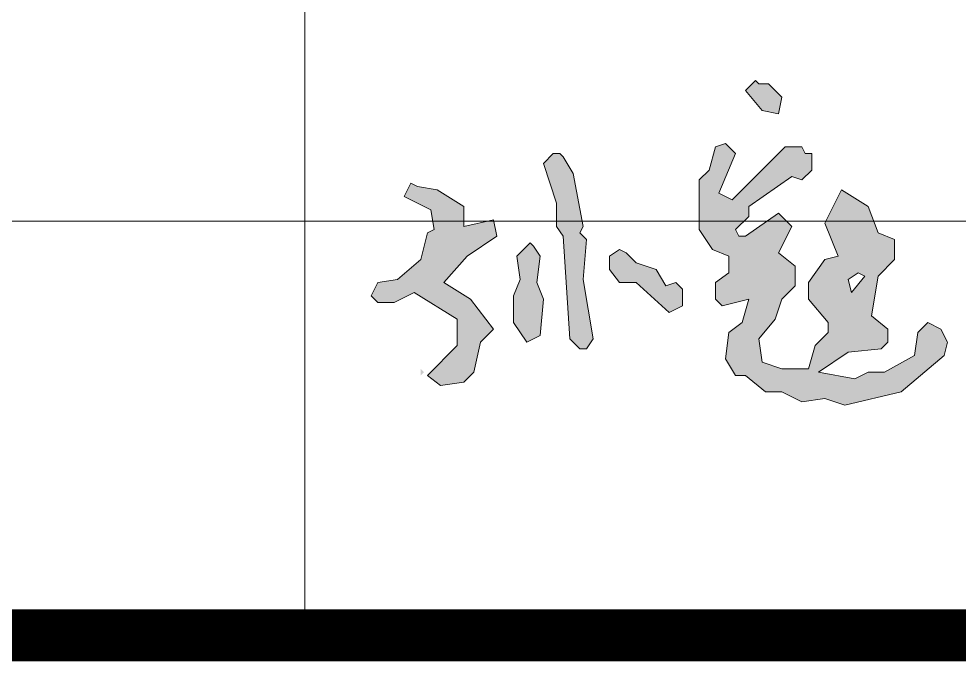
# Model space of a CAD drawing. Header units: millimetres. Extents: x 1442233 to 1526333, y -21810 to 275190.
# Drawn here: x 1507280 to 1509097, y 97940 to 99181 of the extents above; entities that cross this region are included whole.
import ezdxf

# ---------------------------------------------------------------- set-up
doc = ezdxf.new("R2010")
doc.units = ezdxf.units.MM
doc.header["$LTSCALE"] = 1500
doc.layers.add('1', color=7, linetype='Continuous')
doc.layers.add('PUB_TITLE', color=4, linetype='Continuous')
doc.layers.add('PUB_TEXT', color=7, linetype='Continuous', lineweight=15)

# ---------------------------------------------------------------- blocks, each defined once
blk = doc.blocks.new('1234')
at = {"layer": 'PUB_TEXT'}
for points in [[(1891710.1, 781458.9), (1891703.7, 781465.3), (1891684.5, 781446.1), (1891716.5, 781407.7), (1891748.5, 781401.3), (1891754.9, 781433.3), (1891729.3, 781458.9)], [(1891332.5, 781318.1), (1891326.1, 781324.5), (1891313.3, 781324.5), (1891294.1, 781305.3), (1891319.7, 781228.5), (1891319.7, 781183.7), (1891332.5, 781164.5), (1891345.3, 780966.1), (1891364.5, 780946.9), (1891377.3, 780946.9), (1891390.1, 780966.1), (1891370.9, 781081.3), (1891377.3, 781158.1), (1891364.5, 781170.9), (1891370.9, 781183.7), (1891351.7, 781286.1)], [(1891274.9, 781145.3), (1891268.5, 781151.7), (1891242.9, 781126.1), (1891249.3, 781081.3), (1891236.5, 781049.3), (1891236.5, 780998.1), (1891262.1, 780959.7), (1891287.7, 780972.5), (1891294.1, 781042.9), (1891281.3, 781074.9), (1891287.7, 781126.1)], [(1891454.1, 781132.5), (1891441.3, 781138.9), (1891422.1, 781126.1), (1891422.1, 781100.5), (1891441.3, 781074.9), (1891473.3, 781074.9), (1891537.3, 781017.3), (1891562.9, 781030.1), (1891562.9, 781062.1), (1891550.1, 781074.9), (1891530.9, 781068.5), (1891511.7, 781100.5), (1891473.3, 781113.3)]]:
    blk.add_hatch(color=256, dxfattribs=at).paths.add_polyline_path(points)
h = blk.add_hatch(color=256, dxfattribs=at)
h.paths.add_polyline_path([(1891902.1, 781094.1), (1891914.9, 781087.7), (1891889.3, 781055.7), (1891882.9, 781081.3)], flags=16)
h.paths.add_polyline_path([(1891652.5, 781337.3), (1891646.1, 781343.7), (1891626.9, 781337.3), (1891614.1, 781292.5), (1891594.9, 781273.3), (1891594.9, 781177.3), (1891620.5, 781138.9), (1891652.5, 781126.1), (1891652.5, 781094.1), (1891626.9, 781074.9), (1891626.9, 781042.9), (1891639.7, 781030.1), (1891690.9, 781042.9), (1891678.1, 780998.1), (1891652.5, 780978.9), (1891646.1, 780927.7), (1891665.3, 780895.7), (1891684.5, 780895.7), (1891722.9, 780863.7), (1891754.9, 780863.7), (1891793.3, 780844.5), (1891838.1, 780850.9), (1891876.5, 780838.1), (1891985.3, 780863.7), (1892068.5, 780934.1), (1892074.9, 780959.7), (1892062.1, 780985.3), (1892036.5, 780998.1), (1892017.3, 780978.9), (1892010.9, 780934.1), (1891953.3, 780902.1), (1891921.3, 780902.1), (1891895.7, 780889.3), (1891825.3, 780902.1), (1891882.9, 780940.5), (1891946.9, 780946.9), (1891959.7, 780959.7), (1891959.7, 780985.3), (1891927.7, 781010.9), (1891940.5, 781087.7), (1891972.5, 781119.7), (1891972.5, 781158.1), (1891940.5, 781170.9), (1891921.3, 781222.1), (1891870.1, 781254.1), (1891838.1, 781190.1), (1891863.7, 781126.1), (1891838.1, 781119.7), (1891806.1, 781074.9), (1891806.1, 781042.9), (1891844.5, 780998.1), (1891844.5, 780978.9), (1891818.9, 780953.3), (1891806.1, 780908.5), (1891754.9, 780908.5), (1891716.5, 780921.3), (1891710.1, 780966.1), (1891742.1, 781004.5), (1891754.9, 781042.9), (1891780.5, 781068.5), (1891780.5, 781106.9), (1891748.5, 781132.5), (1891774.1, 781183.7), (1891748.5, 781209.3), (1891684.5, 781164.5), (1891671.7, 781164.5), (1891665.3, 781177.3), (1891690.9, 781202.9), (1891690.9, 781222.1), (1891774.1, 781279.7), (1891793.3, 781273.3), (1891812.5, 781292.5), (1891812.5, 781324.5), (1891799.7, 781324.5), (1891793.3, 781337.3), (1891761.3, 781337.3), (1891658.9, 781234.9), (1891633.3, 781247.7), (1891665.3, 781324.5)])
h = blk.add_hatch(color=256, dxfattribs=at)
h.paths.add_polyline_path([(1891063.7, 780902.1), (1891057.3, 780908.5), (1891057.3, 780895.7)], flags=16)
h.paths.add_polyline_path([(1891050.9, 781260.5), (1891038.1, 781266.9), (1891025.3, 781241.3), (1891076.5, 781215.7), (1891082.9, 781177.3), (1891070.1, 781170.9), (1891057.3, 781119.7), (1891012.5, 781081.3), (1890974.1, 781074.9), (1890961.3, 781049.3), (1890974.1, 781036.5), (1891006.1, 781036.5), (1891044.5, 781055.7), (1891127.7, 781004.5), (1891127.7, 780953.3), (1891070.1, 780895.7), (1891095.7, 780876.5), (1891140.5, 780882.9), (1891159.7, 780902.1), (1891172.5, 780959.7), (1891198.1, 780985.3), (1891153.3, 781042.9), (1891102.1, 781074.9), (1891146.9, 781126.1), (1891204.5, 781164.5), (1891198.1, 781196.5), (1891140.5, 781183.7), (1891140.5, 781222.1), (1891089.3, 781254.1)])
for p, q in [((1890833.7, 780393.6), (1890833.7, 782793.6)), ((1897833.7, 781193.6), (1887333.7, 781193.6))]:
    blk.add_line(p, q, dxfattribs=at)
at = {"layer": 'PUB_TEXT', "elevation": 80839020.8}
for points in [[(1891710.1, 781458.9), (1891703.7, 781465.3), (1891684.5, 781446.1), (1891716.5, 781407.7), (1891748.5, 781401.3), (1891754.9, 781433.3), (1891729.3, 781458.9), (1891710.1, 781458.9)], [(1891652.5, 781337.3), (1891646.1, 781343.7), (1891626.9, 781337.3), (1891614.1, 781292.5), (1891594.9, 781273.3), (1891594.9, 781177.3), (1891620.5, 781138.9), (1891652.5, 781126.1), (1891652.5, 781094.1), (1891626.9, 781074.9), (1891626.9, 781042.9), (1891639.7, 781030.1), (1891690.9, 781042.9), (1891678.1, 780998.1), (1891652.5, 780978.9), (1891646.1, 780927.7), (1891665.3, 780895.7), (1891684.5, 780895.7), (1891722.9, 780863.7), (1891754.9, 780863.7), (1891793.3, 780844.5), (1891838.1, 780850.9), (1891876.5, 780838.1), (1891985.3, 780863.7), (1892068.5, 780934.1), (1892074.9, 780959.7), (1892062.1, 780985.3), (1892036.5, 780998.1), (1892017.3, 780978.9), (1892010.9, 780934.1), (1891953.3, 780902.1), (1891921.3, 780902.1), (1891895.7, 780889.3), (1891825.3, 780902.1), (1891882.9, 780940.5), (1891946.9, 780946.9), (1891959.7, 780959.7), (1891959.7, 780985.3), (1891927.7, 781010.9), (1891940.5, 781087.7), (1891972.5, 781119.7), (1891972.5, 781158.1), (1891940.5, 781170.9), (1891921.3, 781222.1), (1891870.1, 781254.1), (1891838.1, 781190.1), (1891863.7, 781126.1), (1891838.1, 781119.7), (1891806.1, 781074.9), (1891806.1, 781042.9), (1891844.5, 780998.1), (1891844.5, 780978.9), (1891818.9, 780953.3), (1891806.1, 780908.5), (1891754.9, 780908.5), (1891716.5, 780921.3), (1891710.1, 780966.1), (1891742.1, 781004.5), (1891754.9, 781042.9), (1891780.5, 781068.5), (1891780.5, 781106.9), (1891748.5, 781132.5), (1891774.1, 781183.7), (1891748.5, 781209.3), (1891684.5, 781164.5), (1891671.7, 781164.5), (1891665.3, 781177.3), (1891690.9, 781202.9), (1891690.9, 781222.1), (1891774.1, 781279.7), (1891793.3, 781273.3), (1891812.5, 781292.5), (1891812.5, 781324.5), (1891799.7, 781324.5), (1891793.3, 781337.3), (1891761.3, 781337.3), (1891658.9, 781234.9), (1891633.3, 781247.7), (1891665.3, 781324.5), (1891652.5, 781337.3)], [(1891332.5, 781318.1), (1891326.1, 781324.5), (1891313.3, 781324.5), (1891294.1, 781305.3), (1891319.7, 781228.5), (1891319.7, 781183.7), (1891332.5, 781164.5), (1891345.3, 780966.1), (1891364.5, 780946.9), (1891377.3, 780946.9), (1891390.1, 780966.1), (1891370.9, 781081.3), (1891377.3, 781158.1), (1891364.5, 781170.9), (1891370.9, 781183.7), (1891351.7, 781286.1), (1891332.5, 781318.1)], [(1891050.9, 781260.5), (1891038.1, 781266.9), (1891025.3, 781241.3), (1891076.5, 781215.7), (1891082.9, 781177.3), (1891070.1, 781170.9), (1891057.3, 781119.7), (1891012.5, 781081.3), (1890974.1, 781074.9), (1890961.3, 781049.3), (1890974.1, 781036.5), (1891006.1, 781036.5), (1891044.5, 781055.7), (1891127.7, 781004.5), (1891127.7, 780953.3), (1891070.1, 780895.7), (1891095.7, 780876.5), (1891140.5, 780882.9), (1891159.7, 780902.1), (1891172.5, 780959.7), (1891198.1, 780985.3), (1891153.3, 781042.9), (1891102.1, 781074.9), (1891146.9, 781126.1), (1891204.5, 781164.5), (1891198.1, 781196.5), (1891140.5, 781183.7), (1891140.5, 781222.1), (1891089.3, 781254.1), (1891050.9, 781260.5)], [(1891274.9, 781145.3), (1891268.5, 781151.7), (1891242.9, 781126.1), (1891249.3, 781081.3), (1891236.5, 781049.3), (1891236.5, 780998.1), (1891262.1, 780959.7), (1891287.7, 780972.5), (1891294.1, 781042.9), (1891281.3, 781074.9), (1891287.7, 781126.1), (1891274.9, 781145.3)], [(1891454.1, 781132.5), (1891441.3, 781138.9), (1891422.1, 781126.1), (1891422.1, 781100.5), (1891441.3, 781074.9), (1891473.3, 781074.9), (1891537.3, 781017.3), (1891562.9, 781030.1), (1891562.9, 781062.1), (1891550.1, 781074.9), (1891530.9, 781068.5), (1891511.7, 781100.5), (1891473.3, 781113.3), (1891454.1, 781132.5)], [(1891902.1, 781094.1), (1891914.9, 781087.7), (1891889.3, 781055.7), (1891882.9, 781081.3), (1891902.1, 781094.1)]]:
    blk.add_lwpolyline(points, dxfattribs=at)
at = {"layer": 'PUB_TITLE', "const_width": 100}
blk.add_lwpolyline([(1827733.7, 780393.6), (1908333.7, 780393.6), (1908333.7, 837793.6), (1827733.7, 837793.6)], close=True, dxfattribs=at)

msp = doc.modelspace()

# ---------------------------------------------------------------- block references
at = {"layer": '1'}
msp.add_blockref('1234', (-383000.8, -682403.9), dxfattribs=at)

doc.saveas('drawing.dxf')
